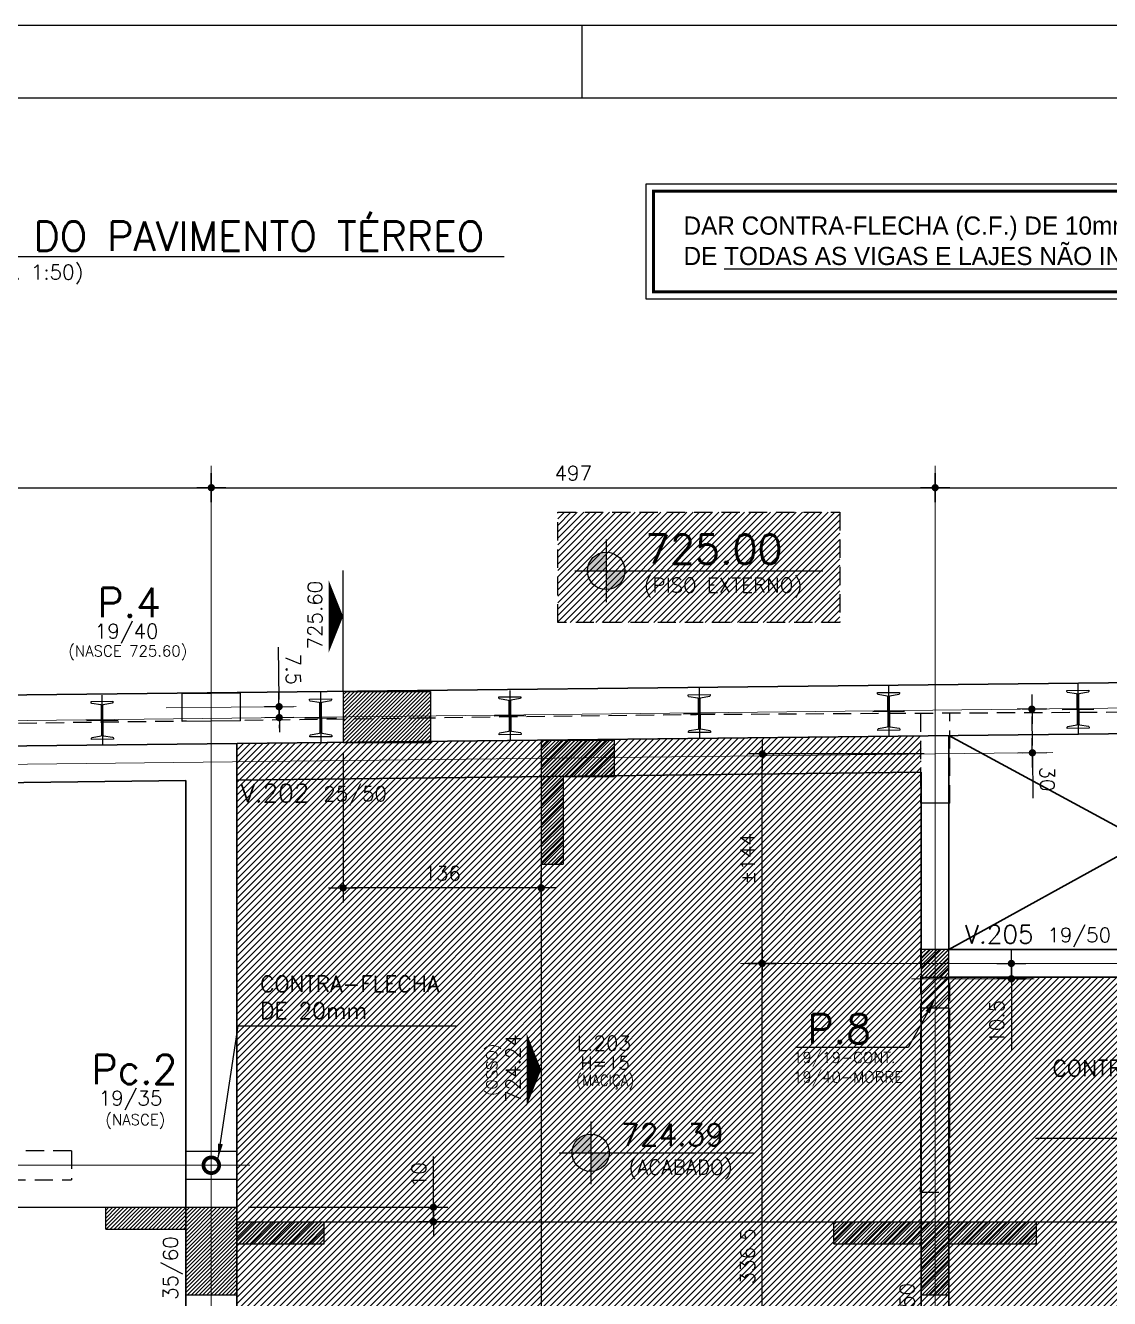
# Model space of a CAD drawing. Header units: inches. Extents: x 0 to 5940, y 0 to 4205.
# Drawn here: x 933 to 1677, y 3331 to 4205 of the extents above; entities that cross this region are included whole.
import ezdxf
from ezdxf.enums import TextEntityAlignment as Align

# ---------------------------------------------------------------- set-up
doc = ezdxf.new("R2010")
doc.units = ezdxf.units.IN
doc.header["$LTSCALE"] = 50
doc.header["$MEASUREMENT"] = 0
doc.linetypes.add('HIDDEN', pattern=[0.375, 0.25, -0.125])
for name, color, linetype in [('ALVENARIA', 10, 'HIDDEN'), ('CONTRA-FLECHA', 152, 'Continuous'), ('CORTE-FORMA', 1, 'Continuous'), ('COTA', 6, 'Continuous'), ('FO-HACHURA_PILAR-CONT', 252, 'Continuous'), ('FO-HACHURA_PILAR-MORRE', 252, 'Continuous'), ('FO-TEXTO-LAJES', 152, 'Continuous'), ('FO-TEXTO-VIGAS', 3, 'Continuous'), ('FOLHA', 7, 'Continuous'), ('HACHUR LAJE', 141, 'Continuous'), ('NIVEL', 3, 'Continuous'), ('NIVEL-ARQUITETURA', 3, 'Continuous'), ('P-C', 1, 'Continuous'), ('P-M', 7, 'Continuous'), ('P-N', 5, 'Continuous'), ('PERFIL-CORTINA', 253, 'Continuous'), ('PILAR METALICO', 210, 'Continuous'), ('TEXTO', 3, 'Continuous')]:
    doc.layers.add(name, color=color, linetype=linetype)
for name, color, linetype, lineweight in [('FO-Eixos', 150, 'Continuous', 5), ('FO-Textos dos pilares', 3, 'Continuous', 20), ('FO-Vigas', 2, 'Continuous', 30), ('SEM LAJE', 8, 'Continuous', 30)]:
    doc.layers.add(name, color=color, linetype=linetype, lineweight=lineweight)
doc.styles.add('ROMANS', font='romans.shx')
doc.dimstyles.new('COTA_50', dxfattribs={"dimscale": 5, "dimtxt": 2, "dimasz": 1, "dimexe": 2, "dimexo": 1.5, "dimgap": 1, "dimtad": 1, "dimzin": 12, "dimdsep": 46, "dimtxsty": 'ROMANS', "dimblk1": 'COTA', "dimblk2": 'COTA', "dimsah": 1, "dimcen": -4, "dimdle": 1.5, "dimclrd": 6, "dimclre": 6, "dimclrt": 3, "dimadec": 0, "dimazin": 0, "dimtfac": 1, "dimtofl": 0, "dimtmove": 0, "dimatfit": 3, "dimldrblk": 'COTA', "dimfxl": 1, "dimtolj": 1, "dimtzin": 12, "dimarcsym": 0})
doc.dimstyles.new('NOTA', dxfattribs={"dimscale": 5, "dimtxt": 2, "dimasz": 2, "dimexe": 1.5, "dimexo": 2, "dimgap": 1, "dimtad": 1, "dimdec": 1, "dimzin": 12, "dimdsep": 46, "dimtxsty": 'ROMANS', "dimcen": 0.09, "dimclrd": 8, "dimclre": 8, "dimclrt": 3, "dimadec": 0, "dimazin": 0, "dimtfac": 1, "dimtdec": 1, "dimtofl": 0, "dimtmove": 0, "dimatfit": 3, "dimfxl": 1, "dimtolj": 1, "dimtzin": 12, "dimarcsym": 0})

# ---------------------------------------------------------------- blocks, each defined once
blk = doc.blocks.new('COTA')
at = {"layer": 'COTA'}
for p, q in [((0, -2), (0, 2)), ((2, 0), (-2, 0))]:
    blk.add_line(p, q, dxfattribs=at)
at = {"layer": 'COTA', "const_width": 0.5}
blk.add_lwpolyline([(-0.25, 0, 1), (0.25, 0, 1)], format="xyb", close=True, dxfattribs=at)
blk = doc.blocks.new('*D16')
at = {"layer": 'COTA', "color": 6, "lineweight": -2, "transparency": 16777216}
for p, q in [((1212.81, 3398.88), (1212.81, 3428.64)), ((1085.8, 3393.88), (1222.81, 3393.88)), ((1204.5, 3383.88), (1222.81, 3383.88)), ((1212.81, 3378.88), (1212.81, 3373.88))]:
    blk.add_line(p, q, dxfattribs=at)
at = {"layer": 'Defpoints', "color": 0, "transparency": 16777216}
for p in [(1078.3, 3393.88), (1212.81, 3393.88), (1197, 3383.88)]:
    blk.add_point(p, dxfattribs=at)
at = {"layer": 'COTA', "color": 6, "lineweight": -2, "transparency": 16777216, "xscale": 5, "yscale": 5, "zscale": 5}
for p, rotation in [((1212.81, 3393.88), 270), ((1212.81, 3383.88), 90)]:
    blk.add_blockref('COTA', p, dxfattribs=dict(at, rotation=rotation))
at = {"layer": 'COTA', "color": 3, "transparency": 16777216, "insert": (1202.81, 3416.26), "char_height": 10, "attachment_point": 5, "rotation": 90, "style": 'ROMANS'}
blk.add_mtext('\\A1;10', dxfattribs=at)
blk = doc.blocks.new('*D38')
at = {"layer": 'COTA', "color": 6, "lineweight": -2, "transparency": 16777216}
for p, q in [((1150.84, 3705.44), (1150.84, 3603.05)), ((1281.84, 3613.05), (1155.84, 3613.05)), ((1286.84, 3607.91), (1286.84, 3603.05))]:
    blk.add_line(p, q, dxfattribs=at)
at = {"layer": 'Defpoints', "color": 0, "transparency": 16777216}
for p in [(1150.84, 3712.94), (1150.84, 3613.05), (1286.84, 3615.41)]:
    blk.add_point(p, dxfattribs=at)
at = {"layer": 'COTA', "color": 6, "lineweight": -2, "transparency": 16777216, "xscale": 5, "yscale": 5, "zscale": 5, "rotation": 180}
blk.add_blockref('COTA', (1150.84, 3613.05), dxfattribs=at)
at = {"layer": 'COTA', "color": 6, "lineweight": -2, "transparency": 16777216, "xscale": 5, "yscale": 5, "zscale": 5}
blk.add_blockref('COTA', (1286.84, 3613.05), dxfattribs=at)
at = {"layer": 'COTA', "color": 3, "transparency": 16777216, "insert": (1218.84, 3623.05), "char_height": 10, "attachment_point": 5, "style": 'ROMANS'}
blk.add_mtext('\\A1;136', dxfattribs=at)
blk = doc.blocks.new('*D70')
at = {"layer": 'COTA', "color": 6, "lineweight": -2, "transparency": 16777216}
for p, q in [((573.3, 3881.62), (573.3, 3897.76)), ((1060.3, 3881.62), (1060.3, 3897.76)), ((578.3, 3887.76), (1055.3, 3887.76))]:
    blk.add_line(p, q, dxfattribs=at)
at = {"layer": 'Defpoints', "color": 0, "transparency": 16777216}
for p in [(1060.3, 3887.76), (573.3, 3874.12), (1060.3, 3874.12)]:
    blk.add_point(p, dxfattribs=at)
at = {"layer": 'COTA', "color": 6, "lineweight": -2, "transparency": 16777216, "xscale": 5, "yscale": 5, "zscale": 5, "rotation": 180}
blk.add_blockref('COTA', (573.3, 3887.76), dxfattribs=at)
at = {"layer": 'COTA', "color": 6, "lineweight": -2, "transparency": 16777216, "xscale": 5, "yscale": 5, "zscale": 5}
blk.add_blockref('COTA', (1060.3, 3887.76), dxfattribs=at)
at = {"layer": 'COTA', "color": 3, "transparency": 16777216, "insert": (816.8, 3897.76), "char_height": 10, "attachment_point": 5, "style": 'ROMANS'}
blk.add_mtext('\\A1;487', dxfattribs=at)
blk = doc.blocks.new('*D71')
at = {"layer": 'COTA', "color": 6, "lineweight": -2, "transparency": 16777216}
for p, q in [((1060.3, 3882.14), (1060.3, 3897.76)), ((1557.3, 3882.14), (1557.3, 3897.76)), ((1065.3, 3887.76), (1552.3, 3887.76))]:
    blk.add_line(p, q, dxfattribs=at)
at = {"layer": 'Defpoints', "color": 0, "transparency": 16777216}
for p in [(1557.3, 3887.76), (1060.3, 3874.64), (1557.3, 3874.64)]:
    blk.add_point(p, dxfattribs=at)
at = {"layer": 'COTA', "color": 6, "lineweight": -2, "transparency": 16777216, "xscale": 5, "yscale": 5, "zscale": 5, "rotation": 180}
blk.add_blockref('COTA', (1060.3, 3887.76), dxfattribs=at)
at = {"layer": 'COTA', "color": 6, "lineweight": -2, "transparency": 16777216, "xscale": 5, "yscale": 5, "zscale": 5}
blk.add_blockref('COTA', (1557.3, 3887.76), dxfattribs=at)
at = {"layer": 'COTA', "color": 3, "transparency": 16777216, "insert": (1308.8, 3897.76), "char_height": 10, "attachment_point": 5, "style": 'ROMANS'}
blk.add_mtext('\\A1;497', dxfattribs=at)
blk = doc.blocks.new('*D72')
at = {"layer": 'COTA', "color": 6, "lineweight": -2, "transparency": 16777216}
for p, q in [((1557.3, 3878.96), (1557.3, 3897.76)), ((1847.3, 3878.96), (1847.3, 3897.76)), ((1562.3, 3887.76), (1842.3, 3887.76))]:
    blk.add_line(p, q, dxfattribs=at)
at = {"layer": 'Defpoints', "color": 0, "transparency": 16777216}
for p in [(1847.3, 3887.76), (1557.3, 3871.46), (1847.3, 3871.46)]:
    blk.add_point(p, dxfattribs=at)
at = {"layer": 'COTA', "color": 6, "lineweight": -2, "transparency": 16777216, "xscale": 5, "yscale": 5, "zscale": 5, "rotation": 180}
blk.add_blockref('COTA', (1557.3, 3887.76), dxfattribs=at)
at = {"layer": 'COTA', "color": 6, "lineweight": -2, "transparency": 16777216, "xscale": 5, "yscale": 5, "zscale": 5}
blk.add_blockref('COTA', (1847.3, 3887.76), dxfattribs=at)
at = {"layer": 'COTA', "color": 3, "transparency": 16777216, "insert": (1702.3, 3897.76), "char_height": 10, "attachment_point": 5, "style": 'ROMANS'}
blk.add_mtext('\\A1;290', dxfattribs=at)
blk = doc.blocks.new('*D207')
at = {"layer": 'COTA', "color": 6, "lineweight": -2, "transparency": 16777216}
for p, q in [((1617.16, 3735.71), (1633.72, 3735.89)), ((1623.78, 3730.78), (1624.01, 3710.78)), ((1617.49, 3705.71), (1634.06, 3705.9)), ((1624.06, 3705.78), (1624.42, 3674.6))]:
    blk.add_line(p, q, dxfattribs=at)
at = {"layer": 'Defpoints', "color": 0, "transparency": 16777216}
for p in [(1609.66, 3735.62), (1609.99, 3705.62), (1624.06, 3705.78)]:
    blk.add_point(p, dxfattribs=at)
at = {"layer": 'COTA', "color": 6, "lineweight": -2, "transparency": 16777216, "xscale": 5, "yscale": 5, "zscale": 5}
for p, rotation in [((1623.72, 3735.78), 90.64771208237053), ((1624.06, 3705.78), 270.6477120823705)]:
    blk.add_blockref('COTA', p, dxfattribs=dict(at, rotation=rotation))
at = {"layer": 'COTA', "color": 3, "transparency": 16777216, "insert": (1634.27, 3687.8), "char_height": 10, "attachment_point": 5, "rotation": 270.64771, "style": 'ROMANS'}
blk.add_mtext('\\A1;30', dxfattribs=at)
blk = doc.blocks.new('*D209')
at = {"layer": 'COTA', "color": 6, "lineweight": -2, "transparency": 16777216}
for p, q in [((1609.63, 3566.21), (1609.63, 3571.21)), ((1613.05, 3561.21), (1619.63, 3561.21)), ((1613.05, 3550.71), (1619.63, 3550.71)), ((1609.63, 3545.71), (1609.63, 3501.66))]:
    blk.add_line(p, q, dxfattribs=at)
at = {"layer": 'Defpoints', "color": 0, "transparency": 16777216}
for p in [(1605.55, 3561.21), (1605.55, 3550.71), (1609.63, 3550.71)]:
    blk.add_point(p, dxfattribs=at)
at = {"layer": 'COTA', "color": 6, "lineweight": -2, "transparency": 16777216, "xscale": 5, "yscale": 5, "zscale": 5}
for p, rotation in [((1609.63, 3561.21), 270), ((1609.63, 3550.71), 90)]:
    blk.add_blockref('COTA', p, dxfattribs=dict(at, rotation=rotation))
at = {"layer": 'COTA', "color": 3, "transparency": 16777216, "insert": (1599.63, 3521.18), "char_height": 10, "attachment_point": 5, "rotation": 90, "style": 'ROMANS'}
blk.add_mtext('\\A1;10.5', dxfattribs=at)
blk = doc.blocks.new('*D210')
at = {"layer": 'COTA', "color": 6, "lineweight": -2, "transparency": 16777216}
for p, q in [((1446.03, 3561.21), (1428.59, 3561.21)), ((1438.59, 3229.71), (1438.59, 3556.21)), ((1446.03, 3224.71), (1428.59, 3224.71))]:
    blk.add_line(p, q, dxfattribs=at)
at = {"layer": 'Defpoints', "color": 0, "transparency": 16777216}
for p in [(1438.59, 3561.21), (1453.53, 3561.21), (1453.53, 3224.71)]:
    blk.add_point(p, dxfattribs=at)
at = {"layer": 'COTA', "color": 6, "lineweight": -2, "transparency": 16777216, "xscale": 5, "yscale": 5, "zscale": 5}
for p, rotation in [((1438.59, 3561.21), 90), ((1438.59, 3224.71), 270)]:
    blk.add_blockref('COTA', p, dxfattribs=dict(at, rotation=rotation))
at = {"layer": 'COTA', "color": 3, "transparency": 16777216, "insert": (1428.59, 3360.21), "char_height": 10, "attachment_point": 5, "rotation": 90, "style": 'ROMANS'}
blk.add_mtext('\\A1;336.5', dxfattribs=at)
blk = doc.blocks.new('*D211')
at = {"layer": 'COTA', "color": 6, "lineweight": -2, "transparency": 16777216}
for p, q in [((1549.8, 3705.03), (1428.59, 3705.03)), ((1438.59, 3566.21), (1438.59, 3700.03)), ((1440.67, 3561.21), (1428.59, 3561.21))]:
    blk.add_line(p, q, dxfattribs=at)
at = {"layer": 'Defpoints', "color": 0, "transparency": 16777216}
for p in [(1438.59, 3705.03), (1557.3, 3705.03), (1448.17, 3561.21)]:
    blk.add_point(p, dxfattribs=at)
at = {"layer": 'COTA', "color": 6, "lineweight": -2, "transparency": 16777216, "xscale": 5, "yscale": 5, "zscale": 5}
for p, rotation in [((1438.59, 3705.03), 90), ((1438.59, 3561.21), 270)]:
    blk.add_blockref('COTA', p, dxfattribs=dict(at, rotation=rotation))
at = {"layer": 'COTA', "color": 3, "transparency": 16777216, "insert": (1428.59, 3633.12), "char_height": 10, "attachment_point": 5, "rotation": 90, "style": 'ROMANS'}
blk.add_mtext('\\A1;%%P144', dxfattribs=at)
blk = doc.blocks.new('*D254')
at = {"layer": 'COTA', "color": 6, "lineweight": -2, "transparency": 16777216}
for p, q in [((1106.79, 3742.44), (1106.39, 3778.39)), ((1108.54, 3737.46), (1096.85, 3737.33)), ((1108.62, 3729.96), (1096.94, 3729.83)), ((1106.99, 3724.94), (1107.05, 3719.94))]:
    blk.add_line(p, q, dxfattribs=at)
at = {"layer": 'Defpoints', "color": 0, "transparency": 16777216}
for p in [(1106.85, 3737.44), (1116.04, 3737.54), (1116.12, 3730.04)]:
    blk.add_point(p, dxfattribs=at)
at = {"layer": 'COTA', "color": 6, "lineweight": -2, "transparency": 16777216, "xscale": 5, "yscale": 5, "zscale": 5}
for p, rotation in [((1106.85, 3737.44), 270.6477120823681), ((1106.94, 3729.94), 90.64771208236813)]:
    blk.add_blockref('COTA', p, dxfattribs=dict(at, rotation=rotation))
at = {"layer": 'COTA', "color": 3, "transparency": 16777216, "insert": (1116.56, 3763.03), "char_height": 10, "attachment_point": 5, "rotation": 270.64771, "style": 'ROMANS'}
blk.add_mtext('\\A1;7.5', dxfattribs=at)
blk = doc.blocks.new('A$7E7B159102C265')
at = {"layer": 'PERFIL-CORTINA'}
for p, q in [((1279.74, 3286.1), (1280.13, 3251.4)), ((609.78, 3278.52), (610.17, 3243.83)), ((759.77, 3280.22), (760.16, 3245.52)), ((889.76, 3281.69), (890.15, 3246.99)), ((1019.75, 3283.16), (1020.14, 3248.46)), ((1149.74, 3284.63), (1150.14, 3249.93)), ((1269.02, 3268.63), (1290.84, 3268.87)), ((599.07, 3261.05), (620.88, 3261.3)), ((749.06, 3262.75), (770.87, 3263)), ((879.05, 3264.22), (900.86, 3264.46)), ((1009.04, 3265.69), (1030.86, 3265.93)), ((1139.03, 3267.16), (1160.85, 3267.4))]:
    blk.add_line(p, q, dxfattribs=at)
for points in [[(889.68, 3254.37), (889.45, 3274.3, 0.348536), (888.96, 3274.9), (882.81, 3275.9, -0.348536), (882.32, 3276.5), (882.31, 3277.26), (897.31, 3277.43), (897.32, 3276.67, -0.348536), (896.84, 3276.06), (890.71, 3274.92, 0.348536), (890.24, 3274.31), (890.46, 3254.38, 0.348536), (890.95, 3253.78), (897.1, 3252.78, -0.348536), (897.59, 3252.18), (897.6, 3251.43), (882.6, 3251.26), (882.6, 3252.01, -0.348536), (883.07, 3252.63), (889.2, 3253.76, 0.34905), (889.68, 3254.37)], [(1019.67, 3255.84), (1019.44, 3275.77, 0.348536), (1018.95, 3276.37), (1012.8, 3277.37, -0.348536), (1012.31, 3277.97), (1012.3, 3278.73), (1027.3, 3278.89), (1027.31, 3278.14, -0.348536), (1026.83, 3277.53), (1020.71, 3276.39, 0.348536), (1020.23, 3275.78), (1020.45, 3255.85, 0.348536), (1020.94, 3255.25), (1027.1, 3254.25, -0.348536), (1027.59, 3253.65), (1027.59, 3252.9), (1012.6, 3252.73), (1012.59, 3253.48, -0.348536), (1013.06, 3254.1), (1019.19, 3255.23, 0.34905), (1019.67, 3255.84)], [(1149.66, 3257.31), (1149.43, 3277.24, 0.348536), (1148.94, 3277.84), (1142.79, 3278.84, -0.348536), (1142.3, 3279.44), (1142.29, 3280.19), (1157.29, 3280.36), (1157.3, 3279.61, -0.348536), (1156.83, 3279), (1150.7, 3277.86, 0.348536), (1150.22, 3277.25), (1150.45, 3257.32, 0.348536), (1150.94, 3256.72), (1157.09, 3255.72, -0.348536), (1157.58, 3255.12), (1157.59, 3254.37), (1142.59, 3254.2), (1142.58, 3254.95, -0.348536), (1143.05, 3255.56), (1149.18, 3256.7, 0.34905), (1149.66, 3257.31)], [(1279.65, 3258.78), (1279.43, 3278.71, 0.348536), (1278.94, 3279.31), (1272.78, 3280.31, -0.348536), (1272.29, 3280.91), (1272.29, 3281.66), (1287.28, 3281.83), (1287.29, 3281.08, -0.348536), (1286.82, 3280.47), (1280.69, 3279.33, 0.348536), (1280.21, 3278.72), (1280.44, 3258.79, 0.348536), (1280.93, 3258.19), (1287.08, 3257.19, -0.348536), (1287.57, 3256.59), (1287.58, 3255.84), (1272.58, 3255.67), (1272.57, 3256.42, -0.348536), (1273.05, 3257.03), (1279.17, 3258.17, 0.34905), (1279.65, 3258.78)], [(609.69, 3251.21), (609.47, 3271.14, 0.348536), (608.98, 3271.74), (602.83, 3272.73, -0.348536), (602.34, 3273.34), (602.33, 3274.09), (617.33, 3274.26), (617.34, 3273.51, -0.348536), (616.86, 3272.89), (610.73, 3271.76, 0.348536), (610.26, 3271.14), (610.48, 3251.22, 0.348536), (610.97, 3250.61), (617.12, 3249.62, -0.348536), (617.61, 3249.02), (617.62, 3248.26), (602.62, 3248.09), (602.61, 3248.85, -0.348536), (603.09, 3249.46), (609.22, 3250.59, 0.34905), (609.69, 3251.21)], [(759.68, 3252.9), (759.46, 3272.83, 0.348536), (758.97, 3273.43), (752.82, 3274.43, -0.348536), (752.33, 3275.03), (752.32, 3275.79), (767.32, 3275.96), (767.33, 3275.2, -0.348536), (766.85, 3274.59), (760.72, 3273.45, 0.348536), (760.25, 3272.84), (760.47, 3252.91, 0.348536), (760.96, 3252.31), (767.11, 3251.31, -0.348536), (767.6, 3250.71), (767.61, 3249.96), (752.61, 3249.79), (752.6, 3250.54, -0.348536), (753.08, 3251.16), (759.21, 3252.29, 0.34905), (759.68, 3252.9)]]:
    blk.add_lwpolyline(points, format="xyb", dxfattribs=at)

msp = doc.modelspace()

# ---------------------------------------------------------------- hatches: boundary and pattern name
at = {"layer": 'CORTE-FORMA'}
h = msp.add_hatch(dxfattribs=at)
h.set_pattern_fill('ANSI31', color=70, scale=15)
h.set_pattern_definition([(45, (-4257.796, 9126.4322), (-1.3258252, 1.3258252), [])])
h.paths.add_polyline_path([(1150.837, 3712.937), (1210.837, 3712.937), (1210.837, 3747.937), (1150.837, 3747.937)])
h = msp.add_hatch(dxfattribs=at)
h.set_pattern_fill('ANSI31', color=70, scale=15)
h.set_pattern_definition([(45, (-4247.796, 9126.5452), (-1.3258252, 1.3258252), [])])
h.paths.add_polyline_path([(1301.837, 3689.472), (1336.837, 3689.472), (1336.837, 3714.472), (1286.837, 3714.472), (1286.837, 3629.467), (1301.837, 3629.467)])
h = msp.add_hatch(dxfattribs=at)
h.set_pattern_fill('ANSI31', color=70, scale=15)
h.set_pattern_definition([(45, (-4662.959, 9121.8574), (-1.3258252, 1.3258252), [])])
h.paths.add_polyline_path([(1077.804, 3383.876), (1077.804, 3393.876), (987.804, 3393.876), (987.804, 3378.876), (1042.804, 3378.876), (1042.804, 3333.876), (1077.804, 3333.876), (1077.804, 3368.876), (1137.804, 3368.876), (1137.804, 3383.876)])
h = msp.add_hatch(dxfattribs=at)
h.set_pattern_fill('ANSI31', color=70, scale=15)
h.set_pattern_definition([(45, (-4662.459, 9121.8574), (-1.3258252, 1.3258252), [])])
h.paths.add_polyline_path([(1547.804, 3368.876), (1547.804, 3333.876), (1566.804, 3333.876), (1566.804, 3368.876), (1626.804, 3368.876), (1626.804, 3383.876), (1487.804, 3383.876), (1487.804, 3368.876)])
at = {"layer": 'FO-HACHURA_PILAR-CONT'}
h = msp.add_hatch(dxfattribs=at)
h.set_pattern_fill('ANSI31', color=256, scale=15)
h.set_pattern_definition([(45, (-4952.459, 9121.8574), (-1.3258252, 1.3258252), [])])
h.paths.add_polyline_path([(1547.804, 3570.707), (1547.804, 3551.707), (1566.804, 3551.707), (1566.804, 3570.707)])
at = {"layer": 'FO-HACHURA_PILAR-MORRE'}
h = msp.add_hatch(dxfattribs=at)
h.set_pattern_fill('ANSI31', color=256, scale=35)
h.set_pattern_definition([(45, (-4340.959, 9121.8574), (-3.0935922, 3.0935922), [])])
h.paths.add_polyline_path([(1566.804, 3570.707), (1557.304, 3570.707), (1547.804, 3570.707), (1547.804, 3550.707), (1547.804, 3530.707), (1557.304, 3530.707), (1566.804, 3530.707), (1566.804, 3550.707)])
at = {"layer": 'HACHUR LAJE'}
h = msp.add_hatch(dxfattribs=at)
h.set_pattern_fill('ANSI31', color=21, scale=25)
h.set_pattern_definition([(45, (-4662.459, 9121.8574), (-2.2097087, 2.2097087), [])])
h.paths.add_polyline_path([(2632.304, 3729.683), (2146.804, 3724.194), (2146.804, 3551.707), (1547.804, 3551.707), (1547.804, 3717.422), (1078.304, 3712.114), (1078.304, 3212.207), (1077.804, 3212.207), (1077.804, 2266.207), (1547.804, 2266.207), (1547.804, 3159.707), (2146.804, 3159.707), (2146.804, 2266.207), (2632.804, 2266.207), (2632.804, 3212.207), (2632.304, 3212.207)])
at = {"layer": 'NIVEL-ARQUITETURA'}
h = msp.add_hatch(dxfattribs=at)
h.set_pattern_fill('ANSI31', color=253, scale=25)
h.set_pattern_definition([(45, (-5249.959, 9011.979), (-2.2097087, 2.2097087), [])])
h.paths.add_polyline_path([(1491.785, 3870.909), (1298.125, 3870.909), (1298.125, 3795.27), (1491.785, 3795.27)])
h = msp.add_hatch(color=1, dxfattribs=at)
h.paths.add_polyline_path([(1343.289, 3825.751), (1344.266, 3830.659), (1331.441, 3830.659), (1331.441, 3821.73), (1336.76, 3819.085), (1340.509, 3821.59)])
h.paths.add_polyline_path([(1331.441, 3821.73), (1331.441, 3817.834), (1336.349, 3818.81), (1336.76, 3819.085)])
h.paths.add_polyline_path([(1331.441, 3843.484), (1326.533, 3842.507), (1322.372, 3839.727), (1319.592, 3835.567), (1318.616, 3830.659), (1331.441, 3830.659)])
h = msp.add_hatch(color=1, dxfattribs=at)
h.paths.add_polyline_path([(1332.623, 3426.362), (1333.6, 3431.27), (1320.775, 3431.27), (1320.775, 3422.341), (1326.094, 3419.696), (1329.843, 3422.201)])
h.paths.add_polyline_path([(1320.775, 3422.341), (1320.775, 3418.445), (1325.682, 3419.421), (1326.094, 3419.696)])
h.paths.add_polyline_path([(1320.775, 3444.095), (1315.867, 3443.119), (1311.706, 3440.338), (1308.926, 3436.178), (1307.95, 3431.27), (1320.775, 3431.27)])

# ---------------------------------------------------------------- linework, layer by layer
at = {"layer": 'ALVENARIA'}
for p, q in [((1557.27, 3671.172), (1547.27, 3671.172)), ((1567.27, 3671.172), (1557.27, 3671.172)), ((964.27, 3432.672), (964.27, 3412.672)), ((1547.27, 3404.172), (1547.27, 3408.172)), ((1547.27, 3404.172), (1567.27, 3404.172)), ((1567.27, 3404.172), (1567.27, 3407.172))]:
    msp.add_line(p, q, dxfattribs=at)
at = {"layer": 'ALVENARIA', "flags": 128}
for points in [[(1201.771, 3729.737), (1393.461, 3732.192)], [(1393.461, 3732.192), (1837.27, 3734.669)], [(1547.27, 3732.721), (1547.27, 3671.172)], [(1567.27, 3671.172), (1567.27, 3732.892)], [(403.039, 3719.511), (1043.304, 3727.708)], [(1083.304, 3728.221), (1201.771, 3729.737)], [(1547.27, 3571.172), (1547.27, 3404.172)], [(1567.27, 3404.172), (1567.27, 3551.172)], [(964.27, 3432.672), (582.804, 3432.672)], [(582.804, 3412.672), (964.27, 3412.672)]]:
    msp.add_lwpolyline(points, dxfattribs=at)
at = {"layer": 'CONTRA-FLECHA', "color": 252}
msp.add_lwpolyline([(1358.915, 4096.29), (1919.956, 4096.29), (1919.956, 4017.252), (1358.915, 4017.252)], close=True, dxfattribs=at)
at = {"layer": 'CONTRA-FLECHA', "color": 252, "const_width": 2}
msp.add_lwpolyline([(1363.915, 4091.29), (1914.956, 4091.29), (1914.956, 4022.252), (1363.915, 4022.252)], close=True, dxfattribs=at)
at = {"layer": 'CONTRA-FLECHA', "linetype": 'Continuous', "const_width": 2.56}
msp.add_lwpolyline([(1056.486, 3418.889, 1), (1064.122, 3426.525, 1)], format="xyb", close=True, dxfattribs=at)
at = {"layer": 'CORTE-FORMA'}
for p, q in [((1150.837, 3747.937), (1150.837, 3712.937)), ((1150.837, 3747.937), (1210.837, 3747.937)), ((1210.837, 3747.937), (1210.837, 3712.937)), ((1286.837, 3714.472), (1286.837, 3629.467)), ((1286.837, 3714.472), (1336.837, 3714.472)), ((1336.837, 3714.472), (1336.837, 3689.472)), ((1150.837, 3712.937), (1210.837, 3712.937)), ((1301.837, 3689.472), (1301.837, 3629.467)), ((1301.837, 3689.472), (1336.837, 3689.472)), ((987.804, 3393.876), (1077.804, 3393.876)), ((1077.804, 3383.876), (1077.804, 3393.876)), ((1077.804, 3383.876), (1137.804, 3383.876)), ((1487.804, 3383.876), (1626.804, 3383.876)), ((987.804, 3378.876), (1042.804, 3378.876)), ((1042.804, 3378.876), (1042.804, 3333.876)), ((1077.804, 3368.876), (1077.804, 3333.876)), ((1077.804, 3368.876), (1137.804, 3368.876)), ((1487.804, 3368.876), (1547.804, 3368.876)), ((1547.804, 3368.876), (1547.804, 3333.876)), ((1566.804, 3368.876), (1626.804, 3368.876)), ((1566.804, 3368.876), (1566.804, 3333.876)), ((1042.804, 3333.876), (1077.804, 3333.876)), ((1547.804, 3333.876), (1566.804, 3333.876))]:
    msp.add_line(p, q, dxfattribs=at)
at = {"layer": 'CORTE-FORMA', "color": 8}
for p, q in [((1286.837, 3629.467), (1286.837, 3297.207)), ((642.804, 3393.876), (987.804, 3393.876)), ((1138.304, 3383.876), (1487.804, 3383.876)), ((1626.804, 3383.876), (2067.445, 3383.876))]:
    msp.add_line(p, q, dxfattribs=at)
at = {"layer": 'CORTE-FORMA', "color": 70}
for p, q in [((1286.837, 3629.467), (1301.837, 3629.467)), ((987.804, 3378.876), (987.804, 3393.876)), ((1137.804, 3368.876), (1137.804, 3383.876)), ((1487.804, 3368.876), (1487.804, 3383.876)), ((1626.804, 3368.876), (1626.804, 3383.876))]:
    msp.add_line(p, q, dxfattribs=at)
at = {"layer": 'COTA'}
msp.add_line((1150.837, 3747.937), (1150.837, 3830.961), dxfattribs=at)
at = {"layer": 'COTA', "color": 8}
for p, q in [((1552.205, 3527.719), (1538.747, 3503.527)), ((1538.747, 3503.527), (1461.508, 3503.527))]:
    msp.add_line(p, q, dxfattribs=at)
msp.add_solid([(1550.748, 3528.529), (1557.066, 3536.458), (1553.661, 3526.909)], dxfattribs=at)
at = {"layer": 'FO-Eixos'}
for p, q in [((1060.304, 3216.942), (1060.304, 3902.756)), ((1557.304, 919.124), (1557.304, 3902.756)), ((3473.627, 3756.695), (285.704, 3720.655)), ((1118.51, 3737.571), (1029.394, 3736.563)), ((1638.204, 3705.943), (285.704, 3690.653)), ((1423.594, 3561.207), (2273.274, 3561.207)), ((1541.056, 3550.707), (1625.177, 3550.707)), ((219.571, 3422.707), (1086.742, 3422.707))]:
    msp.add_line(p, q, dxfattribs=at)
at = {"layer": 'FO-Vigas'}
for p, q in [((3377.271, 3773.107), (383.071, 3739.257)), ((1837.804, 3720.701), (382.964, 3704.253)), ((1566.804, 3570.707), (1566.804, 3717.637)), ((1077.804, 3237.207), (1077.804, 3712.109)), ((1547.804, 3692.421), (1077.804, 3687.107)), ((1547.804, 3570.707), (1547.804, 3692.421)), ((1042.804, 3686.712), (582.804, 3681.511)), ((1042.804, 3237.207), (1042.804, 3686.712)), ((1566.804, 3570.707), (1837.804, 3570.707)), ((1566.804, 3551.707), (1837.804, 3551.707)), ((1547.804, 3237.207), (1547.804, 3530.707)), ((1566.804, 3237.207), (1566.804, 3530.707))]:
    msp.add_line(p, q, dxfattribs=at)
at = {"layer": 'FOLHA'}
msp.add_line((1315, 4155), (1315, 4205), dxfattribs=at)
at = {"layer": 'FOLHA', "color": 1}
msp.add_line((5895, 4155), (125, 4155), dxfattribs=at)
at = {"layer": 'FOLHA'}
msp.add_lwpolyline([(0, 4205), (0, 0), (5940, 0), (5940, 4205)], close=True, dxfattribs=at)
at = {"layer": 'NIVEL', "color": 1}
for points in [[(1150.837, 3799.386, 0, 50, 0), (1140.837, 3799.386, 50, 50, 0)], [(1286.837, 3488.258, 0, 50, 0), (1276.837, 3488.258, 50, 50, 0)]]:
    msp.add_lwpolyline(points, format="xyseb", dxfattribs=at)
at = {"layer": 'NIVEL-ARQUITETURA', "color": 3, "linetype": 'HIDDEN'}
for p, q in [((1298.125, 3795.27), (1298.125, 3870.909)), ((1298.125, 3870.909), (1491.785, 3870.909)), ((1491.785, 3870.909), (1491.785, 3795.27)), ((1491.785, 3795.27), (1298.125, 3795.27))]:
    msp.add_line(p, q, dxfattribs=at)
at = {"layer": 'NIVEL-ARQUITETURA', "color": 1}
for p, q in [((1331.441, 3852.201), (1331.441, 3809.116)), ((1309.898, 3830.659), (1480.207, 3830.659)), ((1320.775, 3452.812), (1320.775, 3409.727)), ((1299.232, 3431.27), (1432.647, 3431.27))]:
    msp.add_line(p, q, dxfattribs=at)
for centre in [(1331.441, 3830.659), (1320.775, 3431.27)]:
    msp.add_circle(centre, 12.825, dxfattribs=at)
at = {"layer": 'P-C'}
msp.add_lwpolyline([(1547.804, 3570.707), (1547.804, 3551.707), (1566.804, 3551.707), (1566.804, 3570.707)], close=True, dxfattribs=at)
at = {"layer": 'P-M'}
msp.add_lwpolyline([(1566.804, 3570.707), (1557.304, 3570.707), (1547.804, 3570.707), (1547.804, 3550.707), (1547.804, 3530.707), (1557.304, 3530.707), (1566.804, 3530.707), (1566.804, 3550.707), (1566.804, 3570.707)], close=True, dxfattribs=at)
at = {"layer": 'P-N'}
for p, q in [((1080.304, 3746.639), (1040.304, 3746.187)), ((1040.304, 3727.186), (1040.304, 3746.187)), ((1080.304, 3727.638), (1080.304, 3746.639)), ((1080.304, 3727.638), (1040.304, 3727.186))]:
    msp.add_line(p, q, dxfattribs=at)
msp.add_lwpolyline([(1042.804, 3432.207), (1042.804, 3422.707), (1042.804, 3413.207), (1060.304, 3413.207), (1077.804, 3413.207), (1077.804, 3422.707), (1077.804, 3432.207), (1060.304, 3432.207), (1042.804, 3432.207)], close=True, dxfattribs=at)
at = {"layer": 'SEM LAJE'}
for p, q in [((1566.804, 3570.707), (1837.804, 3720.701)), ((1566.804, 3717.637), (1837.804, 3570.707))]:
    msp.add_line(p, q, dxfattribs=at)

# ---------------------------------------------------------------- block references
at = {"layer": 'PILAR METALICO'}
msp.add_blockref('A$7E7B159102C265', (375.425, 466.889), dxfattribs=at)

# ---------------------------------------------------------------- texts
at = {"layer": 'CONTRA-FLECHA', "color": 152, "insert": (1384.531, 4057.135), "char_height": 12.5, "attachment_point": 4, "style": 'ROMANS'}
msp.add_mtext('{\\F.shx|c0;DAR CONTRA-FLECHA (C.F.) DE 10mm NO MEIO-VÃO\\PDE \\LTODAS AS VIGAS E LAJES NÃO INDICADAS}', dxfattribs=at)
at = {"layer": 'CONTRA-FLECHA', "char_height": 11, "style": 'ROMANS'}
for s, insert, attachment_point in [('{\\Fromans.shx;CONTRA-FLECHA\\PDE 20mm}', (1093.76, 3537.975), 4), ('{\\Fromans.shx;CONTRA-FLECHA\\PDE 20mm\\PMEIO-VÃO}', (1760.901, 3470.97), 6)]:
    msp.add_mtext(s, dxfattribs=dict(at, insert=insert, attachment_point=attachment_point))
at = {"layer": 'FO-TEXTO-LAJES', "style": 'ROMANS'}
msp.add_text('L.203', height=10, dxfattribs=at).set_placement((1311.129, 3501.464))
at = {"layer": 'FO-TEXTO-LAJES', "color": 3, "style": 'ROMANS'}
msp.add_text('H=15', height=9, dxfattribs=at).set_placement((1313.556, 3488.383))
at = {"layer": 'FO-TEXTO-LAJES', "color": 4, "style": 'ROMANS', "width": 0.9}
msp.add_text('(MACIÇA)', height=7.5, dxfattribs=at).set_placement((1310.811, 3477.165))
at = {"layer": 'FO-TEXTO-VIGAS', "color": 1, "style": 'ROMANS'}
for s, p in [('V.202', (1080.524, 3671.869)), ('V.205', (1577.77, 3574.947))]:
    msp.add_text(s, height=12.5, dxfattribs=at).set_placement(p)
at = {"layer": 'FO-TEXTO-VIGAS', "style": 'ROMANS'}
for s, p in [('25/50', (1137.132, 3672.689)), ('19/50', (1634.378, 3575.767))]:
    msp.add_text(s, height=10, dxfattribs=at).set_placement(p)
for s, p in [('35/60', (1037.278, 3330.298)), ('19/50', (1543.065, 3298.246))]:
    msp.add_text(s, height=10, rotation=90, dxfattribs=at).set_placement(p)
at = {"layer": 'FO-Textos dos pilares', "color": 1, "style": 'ROMANS'}
for s, p in [('P.4', (982.058, 3798.947)), ('P.8', (1469.583, 3506.376)), ('Pc.2', (977.968, 3478.464))]:
    msp.add_text(s, height=20, dxfattribs=at).set_placement(p)
at = {"layer": 'FO-Textos dos pilares', "color": 3, "style": 'ROMANS'}
for s, p in [('19/40', (980.298, 3784.254)), ('19/35', (982.998, 3463.772))]:
    msp.add_text(s, height=10, dxfattribs=at).set_placement(p)
at = {"layer": 'FO-Textos dos pilares', "color": 4, "style": 'ROMANS'}
for s, p in [('(NASCE 725.60)', (962.145, 3771.948)), ('19/19-CONT.', (1459.789, 3492.929)), ('19/40-MORRE', (1459.789, 3479.472)), ('(NASCE)', (987.558, 3450.21))]:
    msp.add_text(s, height=7.5, dxfattribs=at).set_placement(p)
at = {"layer": 'NIVEL', "color": 3, "style": 'ROMANS'}
for s, p in [('725.60', (1136.484, 3800.274)), ('724.24', (1272.484, 3489.145))]:
    msp.add_text(s, height=10, rotation=90, dxfattribs=at).set_placement(p, align=Align.CENTER)
at = {"layer": 'NIVEL', "color": 4, "style": 'ROMANS'}
msp.add_text('(OSSO)', height=7.5, rotation=90, dxfattribs=at).set_placement((1256.68, 3488.153), align=Align.CENTER)
at = {"layer": 'NIVEL-ARQUITETURA', "color": 1, "style": 'ROMANS'}
for s, height, p in [('725.00', 20, (1358.155, 3835.518)), ('724.39', 15, (1341.629, 3436.129))]:
    msp.add_text(s, height=height, dxfattribs=at).set_placement(p)
at = {"layer": 'NIVEL-ARQUITETURA', "color": 3, "style": 'ROMANS'}
for s, p in [('(PISO EXTERNO)', (1411.608, 3815.781)), ('(ACABADO)', (1382.388, 3416.392))]:
    msp.add_text(s, height=10, dxfattribs=at).set_placement(p, align=Align.CENTER)
at = {"layer": 'TEXTO', "color": 1, "style": 'ROMANS'}
msp.add_text('%%U FORMA DO PAVIMENTO TÉRREO ', height=20, dxfattribs=at).set_placement((822.541, 4050.373))
at = {"layer": 'TEXTO', "color": 3, "style": 'ROMANS'}
msp.add_text('(ESC. 1:50)', height=10, dxfattribs=at).set_placement((893.543, 4030.691))

# ---------------------------------------------------------------- dimensions: what is measured, and where the dimension line sits
at = {"layer": 'COTA'}
for base, p1, p2, picture, middle in [((1060.304, 3887.756), (573.304, 3874.121), (1060.304, 3874.121), '*D70', (816.804, 3897.756)), ((1557.304, 3887.756), (1060.304, 3874.641), (1557.304, 3874.641), '*D71', (1308.804, 3897.756)), ((1847.304, 3887.756), (1557.304, 3871.46), (1847.304, 3871.46), '*D72', (1702.304, 3897.756)), ((1150.837, 3613.053), (1286.837, 3615.413), (1150.837, 3712.937), '*D38', (1218.837, 3623.053))]:
    dim = msp.add_linear_dim(base=base, p1=p1, p2=p2, dimstyle='COTA_50', dxfattribs=at)
    dim.commit()
    dim.dimension.update_dxf_attribs({"geometry": picture, "text_midpoint": middle})
dim = msp.add_aligned_dim(p1=(1116.124, 3730.043), p2=(1116.039, 3737.543), distance=9.189, dimstyle='COTA_50', dxfattribs=at)
dim.commit()
dim.dimension.update_dxf_attribs({"geometry": '*D254', "text_midpoint": (1116.562, 3763.026)})
for base, p1, p2, angle, picture, middle, dimtype in [((1624.063, 3705.784), (1609.656, 3735.623), (1609.995, 3705.625), 270.647712, '*D207', (1624.267, 3687.689), 161), ((1438.594, 3561.207), (1453.534, 3224.707), (1453.534, 3561.207), 90, '*D210', (1438.594, 3360.21), 160)]:
    dim = msp.add_linear_dim(base=base, p1=p1, p2=p2, angle=angle, dimstyle='COTA_50', dxfattribs=at)
    dim.commit()
    dim.dimension.update_dxf_attribs({"geometry": picture, "text_midpoint": middle, "dimtype": dimtype})
dim = msp.add_linear_dim(base=(1438.594, 3705.029), p1=(1448.175, 3561.207), p2=(1557.304, 3705.029), angle=90, text='%%P144', dimstyle='COTA_50', override={"dimdec": 1}, dxfattribs=at)
dim.commit()
dim.dimension.update_dxf_attribs({"geometry": '*D211', "text_midpoint": (1428.594, 3633.118)})
for base, p1, p2, picture, middle in [((1609.627, 3550.707), (1605.549, 3561.207), (1605.549, 3550.707), '*D209', (1599.627, 3521.183)), ((1212.814, 3393.876), (1196.999, 3383.876), (1078.304, 3393.876), '*D16', (1202.814, 3416.257))]:
    dim = msp.add_linear_dim(base=base, p1=p1, p2=p2, angle=90, dimstyle='COTA_50', dxfattribs=at)
    dim.commit()
    dim.dimension.update_dxf_attribs({"geometry": picture, "text_midpoint": middle})

# ---------------------------------------------------------------- leaders
at = {"layer": 'CONTRA-FLECHA', "color": 8, "annotation_type": 0, "has_hookline": 1, "text_width": 134.619}
for points, hookline_direction in [([(1065.077, 3427.48), (1078.76, 3518.308), (1088.76, 3518.308)], 0), ([(1852.077, 3397.73), (1775.901, 3441.089), (1765.901, 3441.089)], 1)]:
    msp.add_leader(points, dimstyle='NOTA', dxfattribs=dict(at, hookline_direction=hookline_direction))

doc.saveas('drawing.dxf')
